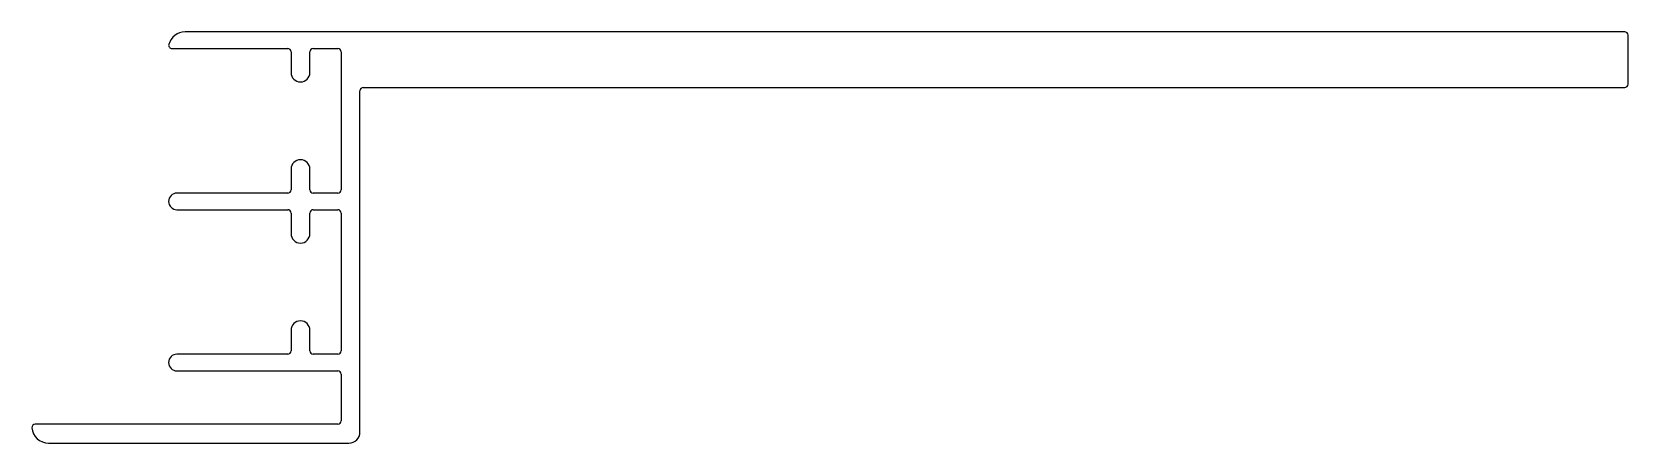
# Model space of a CAD drawing. Extents: x 449 to 592, y 792 to 829.
import ezdxf

# ---------------------------------------------------------------- set-up
doc = ezdxf.new("R2010")
doc.units = 0
doc.layers.get('0').update_dxf_attribs({"linetype": 'CONTINUOUS'})

msp = doc.modelspace()

# ---------------------------------------------------------------- linework, layer by layer
for p, q in [((591.8, 828.93), (462.37, 828.93)), ((592.1, 824.23), (592.1, 828.63)), ((461.2, 827.43), (471.6, 827.43)), ((471.9, 827.13), (471.9, 825.28)), ((473.6, 825.28), (473.6, 827.13)), ((473.9, 827.43), (476.1, 827.43)), ((476.4, 827.13), (476.4, 814.73)), ((478.4, 823.93), (591.8, 823.93)), ((478.1, 792.93), (478.1, 823.63)), ((471.9, 816.58), (471.9, 814.73)), ((473.6, 814.73), (473.6, 816.58)), ((471.6, 814.43), (461.65, 814.43)), ((476.1, 814.43), (473.9, 814.43)), ((461.65, 812.93), (471.6, 812.93)), ((471.9, 812.63), (471.9, 810.78)), ((473.6, 810.78), (473.6, 812.63)), ((473.9, 812.93), (476.1, 812.93)), ((476.4, 812.63), (476.4, 800.23)), ((471.9, 802.08), (471.9, 800.23)), ((473.6, 800.23), (473.6, 802.08)), ((471.6, 799.93), (461.65, 799.93)), ((476.1, 799.93), (473.9, 799.93)), ((461.65, 798.43), (476.1, 798.43)), ((476.4, 798.13), (476.4, 793.93)), ((476.1, 793.63), (448.91, 793.63)), ((450.1, 791.93), (477.1, 791.93))]:
    msp.add_line(p, q)
for centre, radius, start, end in [((462.37, 827.43), 1.5, 90, 165.5195), ((591.8, 828.63), 0.3, 0, 90), ((461.2, 827.73), 0.3, 165.5195, 270), ((471.6, 827.13), 0.3, 0, 90), ((473.9, 827.13), 0.3, 90, 180), ((476.1, 827.13), 0.3, 0, 90), ((472.75, 825.28), 0.85, 180, 360), ((478.4, 823.63), 0.3, 90, 180), ((591.8, 824.23), 0.3, 270, 0), ((472.75, 816.58), 0.85, 360, 180), ((461.65, 813.68), 0.75, 90, 270), ((471.6, 814.73), 0.3, 270, 0), ((473.9, 814.73), 0.3, 180, 270), ((476.1, 814.73), 0.3, 270, 0), ((471.6, 812.63), 0.3, 0, 90), ((473.9, 812.63), 0.3, 90, 180), ((476.1, 812.63), 0.3, 0, 90), ((472.75, 810.78), 0.85, 180, 360), ((472.75, 802.08), 0.85, 360, 180), ((461.65, 799.18), 0.75, 90, 270), ((471.6, 800.23), 0.3, 270, 0), ((473.9, 800.23), 0.3, 180, 270), ((476.1, 800.23), 0.3, 270, 0), ((476.1, 798.13), 0.3, 0, 90), ((448.91, 793.33), 0.3, 90, 184.7884), ((476.1, 793.93), 0.3, 270, 0), ((450.1, 793.43), 1.5, 184.7884, 270), ((477.1, 792.93), 1, 270, 0)]:
    msp.add_arc(centre, radius, start, end)

doc.saveas('drawing.dxf')
